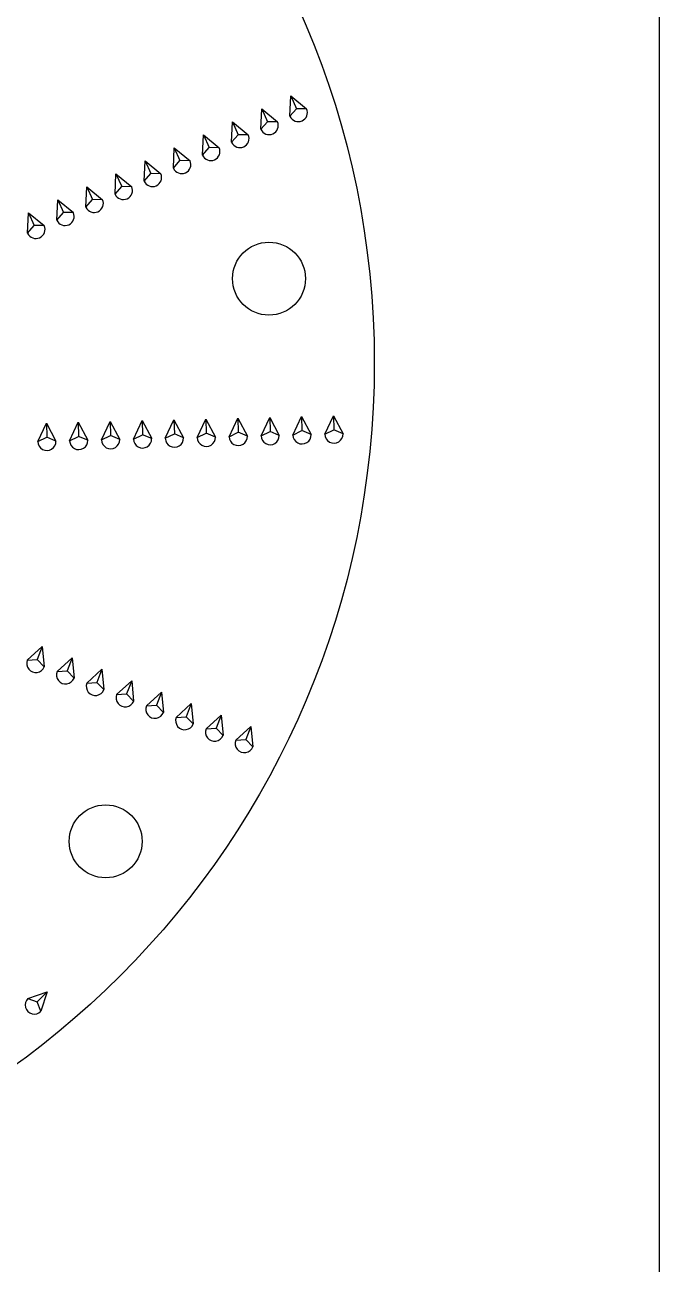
# Model space of a CAD drawing. Extents: x 115 to 2025, y 0 to 1377.
# Drawn here: x 1549.9 to 1584.7, y 753.9 to 821.8 of the extents above; entities that cross this region are included whole.
import ezdxf

# ---------------------------------------------------------------- set-up
doc = ezdxf.new("R2010")
doc.units = 0
doc.layers.get('0').update_dxf_attribs({"linetype": 'CONTINUOUS'})
doc.layers.add('DANMEN', color=7, linetype='CONTINUOUS')

msp = doc.modelspace()

# ---------------------------------------------------------------- linework, layer by layer
at = {"color": 2}
msp.add_lwpolyline([(1173.634, 919.134), (1584.697, 919.134), (1584.697, 673.029), (1173.634, 673.029)], close=True, dxfattribs=at)
for centre, radius in [((1521.571, 803.289), 47.5), ((1563.294, 807.908), 2), ((1554.34, 777.053), 2)]:
    msp.add_circle(centre, radius, dxfattribs=at)
at = {"layer": 'DANMEN', "color": 2}
for p, q in [((1564.447, 816.813), (1564.497, 817.93)), ((1564.497, 817.93), (1565.36, 817.22)), ((1564.497, 817.93), (1564.81, 817.226)), ((1562.848, 816.101), (1562.898, 817.218)), ((1562.898, 817.218), (1563.212, 816.514)), ((1562.898, 817.218), (1563.762, 816.508)), ((1564.447, 816.813), (1564.81, 817.226)), ((1565.36, 817.22), (1564.81, 817.226)), ((1561.249, 815.39), (1561.299, 816.507)), ((1561.299, 816.507), (1561.613, 815.802)), ((1561.299, 816.507), (1562.163, 815.796)), ((1562.848, 816.101), (1563.212, 816.514)), ((1563.762, 816.508), (1563.212, 816.514)), ((1559.651, 814.678), (1559.701, 815.795)), ((1559.651, 814.678), (1559.701, 815.795)), ((1559.701, 815.795), (1560.564, 815.085)), ((1559.701, 815.795), (1560.014, 815.091)), ((1559.701, 815.795), (1560.564, 815.085)), ((1559.701, 815.795), (1560.014, 815.091)), ((1561.249, 815.39), (1561.613, 815.802)), ((1562.163, 815.796), (1561.613, 815.802)), ((1558.052, 813.966), (1558.102, 815.083)), ((1558.102, 815.083), (1558.965, 814.373)), ((1558.102, 815.083), (1558.415, 814.379)), ((1559.651, 814.678), (1560.014, 815.091)), ((1559.651, 814.678), (1560.014, 815.091)), ((1560.564, 815.085), (1560.014, 815.091)), ((1560.564, 815.085), (1560.014, 815.091)), ((1556.453, 813.254), (1556.503, 814.371)), ((1556.503, 814.371), (1556.817, 813.667)), ((1556.503, 814.371), (1557.367, 813.661)), ((1558.052, 813.966), (1558.415, 814.379)), ((1558.965, 814.373), (1558.415, 814.379)), ((1554.855, 812.542), (1554.905, 813.659)), ((1554.905, 813.659), (1555.218, 812.955)), ((1554.905, 813.659), (1555.768, 812.949)), ((1556.453, 813.254), (1556.817, 813.667)), ((1557.367, 813.661), (1556.817, 813.667)), ((1553.256, 811.831), (1553.306, 812.948)), ((1553.256, 811.831), (1553.306, 812.948)), ((1553.306, 812.948), (1554.169, 812.237)), ((1553.306, 812.948), (1553.619, 812.243)), ((1553.306, 812.948), (1554.169, 812.237)), ((1553.306, 812.948), (1553.619, 812.243)), ((1554.855, 812.542), (1555.218, 812.955)), ((1555.768, 812.949), (1555.218, 812.955)), ((1551.657, 811.119), (1551.707, 812.236)), ((1551.707, 812.236), (1552.571, 811.526)), ((1551.707, 812.236), (1552.021, 811.532)), ((1553.256, 811.831), (1553.619, 812.243)), ((1553.256, 811.831), (1553.619, 812.243)), ((1554.169, 812.237), (1553.619, 812.243)), ((1554.169, 812.237), (1553.619, 812.243)), ((1550.058, 810.407), (1550.108, 811.524)), ((1550.108, 811.524), (1550.422, 810.82)), ((1550.108, 811.524), (1550.972, 810.814)), ((1551.657, 811.119), (1552.021, 811.532)), ((1552.571, 811.526), (1552.021, 811.532)), ((1550.058, 810.407), (1550.422, 810.82)), ((1550.972, 810.814), (1550.422, 810.82)), ((1550.614, 798.974), (1551.088, 799.987)), ((1551.088, 799.987), (1551.108, 799.216)), ((1551.088, 799.987), (1551.613, 799)), ((1552.363, 799.019), (1552.837, 800.032)), ((1552.837, 800.032), (1553.363, 799.045)), ((1552.837, 800.032), (1552.857, 799.261)), ((1554.112, 799.064), (1554.587, 800.076)), ((1554.587, 800.076), (1555.112, 799.089)), ((1554.587, 800.076), (1554.606, 799.306)), ((1555.862, 799.109), (1556.336, 800.121)), ((1556.336, 800.121), (1556.862, 799.134)), ((1556.336, 800.121), (1556.356, 799.35)), ((1557.611, 799.153), (1558.086, 800.166)), ((1558.086, 800.166), (1558.105, 799.395)), ((1558.086, 800.166), (1558.611, 799.179)), ((1559.361, 799.198), (1559.835, 800.21)), ((1559.835, 800.21), (1559.855, 799.44)), ((1559.835, 800.21), (1560.36, 799.223)), ((1561.11, 799.243), (1561.584, 800.255)), ((1561.584, 800.255), (1562.11, 799.268)), ((1561.584, 800.255), (1561.604, 799.484)), ((1562.86, 799.287), (1563.334, 800.3)), ((1563.334, 800.3), (1563.859, 799.313)), ((1563.334, 800.3), (1563.354, 799.529)), ((1564.609, 799.332), (1565.083, 800.344)), ((1565.083, 800.344), (1565.103, 799.574)), ((1565.083, 800.344), (1565.609, 799.358)), ((1566.358, 799.377), (1566.833, 800.389)), ((1566.833, 800.389), (1566.852, 799.619)), ((1566.833, 800.389), (1567.358, 799.402)), ((1552.363, 799.019), (1552.857, 799.261)), ((1553.363, 799.045), (1552.857, 799.261)), ((1554.112, 799.064), (1554.606, 799.306)), ((1555.112, 799.089), (1554.606, 799.306)), ((1555.862, 799.109), (1556.356, 799.35)), ((1556.862, 799.134), (1556.356, 799.35)), ((1557.611, 799.153), (1558.105, 799.395)), ((1558.611, 799.179), (1558.105, 799.395)), ((1559.361, 799.198), (1559.855, 799.44)), ((1560.36, 799.223), (1559.855, 799.44)), ((1561.11, 799.243), (1561.604, 799.484)), ((1562.11, 799.268), (1561.604, 799.484)), ((1562.86, 799.287), (1563.354, 799.529)), ((1563.859, 799.313), (1563.354, 799.529)), ((1564.609, 799.332), (1565.103, 799.574)), ((1565.609, 799.358), (1565.103, 799.574)), ((1566.358, 799.377), (1566.852, 799.619)), ((1567.358, 799.402), (1566.852, 799.619)), ((1550.614, 798.974), (1551.108, 799.216)), ((1551.613, 799), (1551.108, 799.216)), ((1550.039, 786.986), (1550.864, 787.74)), ((1550.039, 786.986), (1550.864, 787.74)), ((1550.864, 787.74), (1550.588, 787.021)), ((1550.864, 787.74), (1550.588, 787.021)), ((1550.864, 787.74), (1550.973, 786.628)), ((1550.864, 787.74), (1550.973, 786.628)), ((1550.039, 786.986), (1550.588, 787.021)), ((1550.039, 786.986), (1550.588, 787.021)), ((1550.973, 786.628), (1550.588, 787.021)), ((1550.973, 786.628), (1550.588, 787.021)), ((1551.673, 786.359), (1552.498, 787.114)), ((1552.498, 787.114), (1552.222, 786.394)), ((1552.498, 787.114), (1552.607, 786.001)), ((1551.673, 786.359), (1552.222, 786.394)), ((1552.607, 786.001), (1552.222, 786.394)), ((1553.307, 785.732), (1554.132, 786.487)), ((1554.132, 786.487), (1553.856, 785.767)), ((1554.132, 786.487), (1554.241, 785.374)), ((1553.307, 785.732), (1553.856, 785.767)), ((1554.241, 785.374), (1553.856, 785.767)), ((1554.941, 785.105), (1555.766, 785.86)), ((1555.766, 785.86), (1555.49, 785.14)), ((1555.766, 785.86), (1555.874, 784.747)), ((1554.941, 785.105), (1555.49, 785.14)), ((1555.874, 784.747), (1555.49, 785.14)), ((1556.575, 784.478), (1557.4, 785.233)), ((1556.575, 784.478), (1557.4, 785.233)), ((1557.4, 785.233), (1557.124, 784.513)), ((1557.4, 785.233), (1557.124, 784.513)), ((1557.4, 785.233), (1557.508, 784.12)), ((1557.4, 785.233), (1557.508, 784.12)), ((1556.575, 784.478), (1557.124, 784.513)), ((1556.575, 784.478), (1557.124, 784.513)), ((1557.508, 784.12), (1557.124, 784.513)), ((1557.508, 784.12), (1557.124, 784.513)), ((1558.208, 783.852), (1559.034, 784.606)), ((1559.034, 784.606), (1558.757, 783.886)), ((1559.034, 784.606), (1559.142, 783.493)), ((1558.208, 783.852), (1558.757, 783.886)), ((1559.142, 783.493), (1558.757, 783.886)), ((1559.842, 783.225), (1560.667, 783.979)), ((1560.667, 783.979), (1560.391, 783.26)), ((1560.667, 783.979), (1560.776, 782.866)), ((1559.842, 783.225), (1560.391, 783.26)), ((1560.776, 782.866), (1560.391, 783.26)), ((1561.476, 782.598), (1562.301, 783.352)), ((1562.301, 783.352), (1562.025, 782.633)), ((1562.301, 783.352), (1562.41, 782.24)), ((1561.476, 782.598), (1562.025, 782.633)), ((1562.41, 782.24), (1562.025, 782.633)), ((1550.07, 768.435), (1551.128, 768.798)), ((1551.128, 768.798), (1550.588, 768.248)), ((1551.128, 768.798), (1550.784, 767.735)), ((1550.07, 768.435), (1550.588, 768.248)), ((1550.784, 767.735), (1550.588, 768.248))]:
    msp.add_line(p, q, dxfattribs=at)
for centre, start, end in [((1564.904, 817.017), 204, 24), ((1563.305, 816.305), 204, 24), ((1561.706, 815.593), 204, 24), ((1560.107, 814.881), 204, 24), ((1560.107, 814.881), 204, 24), ((1558.509, 814.169), 204, 24), ((1556.91, 813.458), 204, 24), ((1555.311, 812.746), 204, 24), ((1553.713, 812.034), 204, 24), ((1553.713, 812.034), 204, 24), ((1552.114, 811.322), 204, 24), ((1550.515, 810.61), 204, 24), ((1561.61, 799.255), 181.46363, 1.46363), ((1563.359, 799.3), 181.46363, 1.46363), ((1565.109, 799.345), 181.46363, 1.46363), ((1566.858, 799.389), 181.46363, 1.46363), ((1551.113, 798.987), 181.46363, 1.46363), ((1552.863, 799.032), 181.46363, 1.46363), ((1554.612, 799.077), 181.46363, 1.46363), ((1556.362, 799.121), 181.46363, 1.46363), ((1558.111, 799.166), 181.46363, 1.46363), ((1559.861, 799.211), 181.46363, 1.46363), ((1550.506, 786.807), 159.00949, 339.00949), ((1550.506, 786.807), 159.00949, 339.00949), ((1552.14, 786.18), 159.00949, 339.00949), ((1553.774, 785.553), 159.00949, 339.00949), ((1555.408, 784.926), 159.00949, 339.00949), ((1557.041, 784.299), 159.00949, 339.00949), ((1557.041, 784.299), 159.00949, 339.00949), ((1558.675, 783.672), 159.00949, 339.00949), ((1560.309, 783.046), 159.00949, 339.00949), ((1561.943, 782.419), 159.00949, 339.00949), ((1550.427, 768.085), 135.5, 315.5)]:
    msp.add_arc(centre, 0.5, start, end, dxfattribs=at)

doc.saveas('drawing.dxf')
